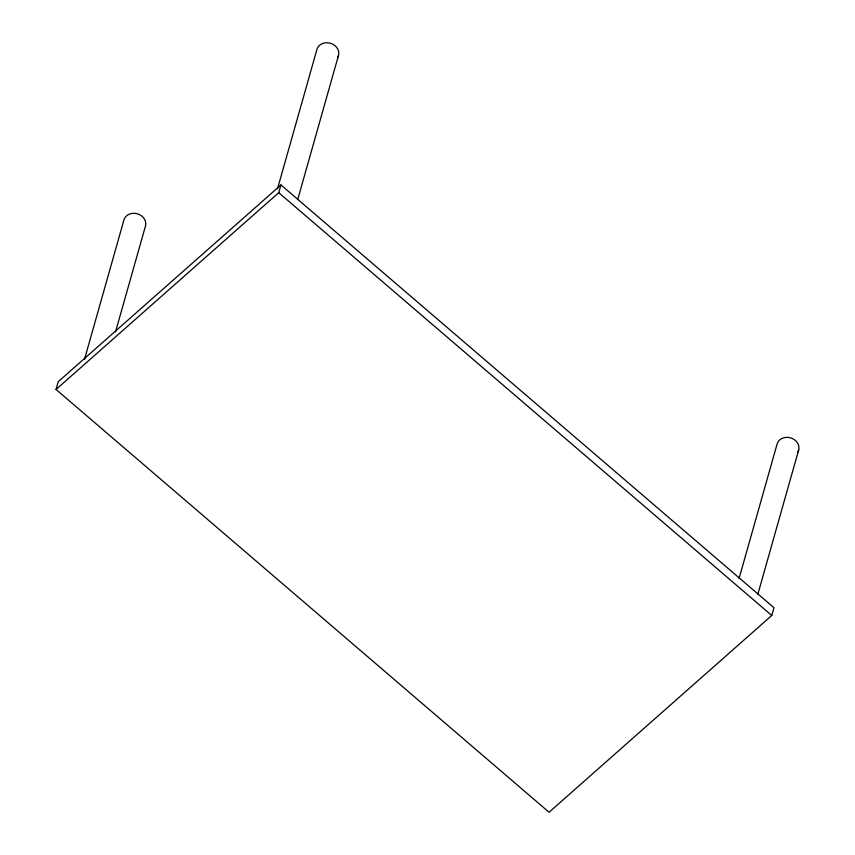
<?xml version="1.0" encoding="UTF-8"?>
<svg xmlns="http://www.w3.org/2000/svg" width="855" height="855" viewBox="0 0 855 855"><rect width="100%" height="100%" fill="white"/><g stroke="black" fill="none" stroke-linecap="round" stroke-linejoin="round"><path stroke-width="1.28" d="M56.045 389.463L58.236 381.704L280.942 184.936L773.967 607.723L771.766 615.482L549.07 812.25L56.045 389.463L278.741 192.696L280.942 184.936M84.485 359.399L123.9 220.077A11.19 9.491 15.8 0 1 137.057 213.697A11.19 9.491 15.8 0 1 145.564 225.72L115.543 331.815M277.49 188.87L316.906 49.547A11.19 9.491 15.8 0 1 331.451 43.616A11.19 9.491 15.8 0 1 337.597 57.477M297.69 199.632L338.569 55.19M739.094 578.365L777.067 444.151A11.19 9.491 15.8 0 1 791.612 438.22A11.19 9.491 15.8 0 1 797.758 452.081M757.851 594.236L798.72 449.794M278.741 192.696L771.766 615.482"/></g></svg>
